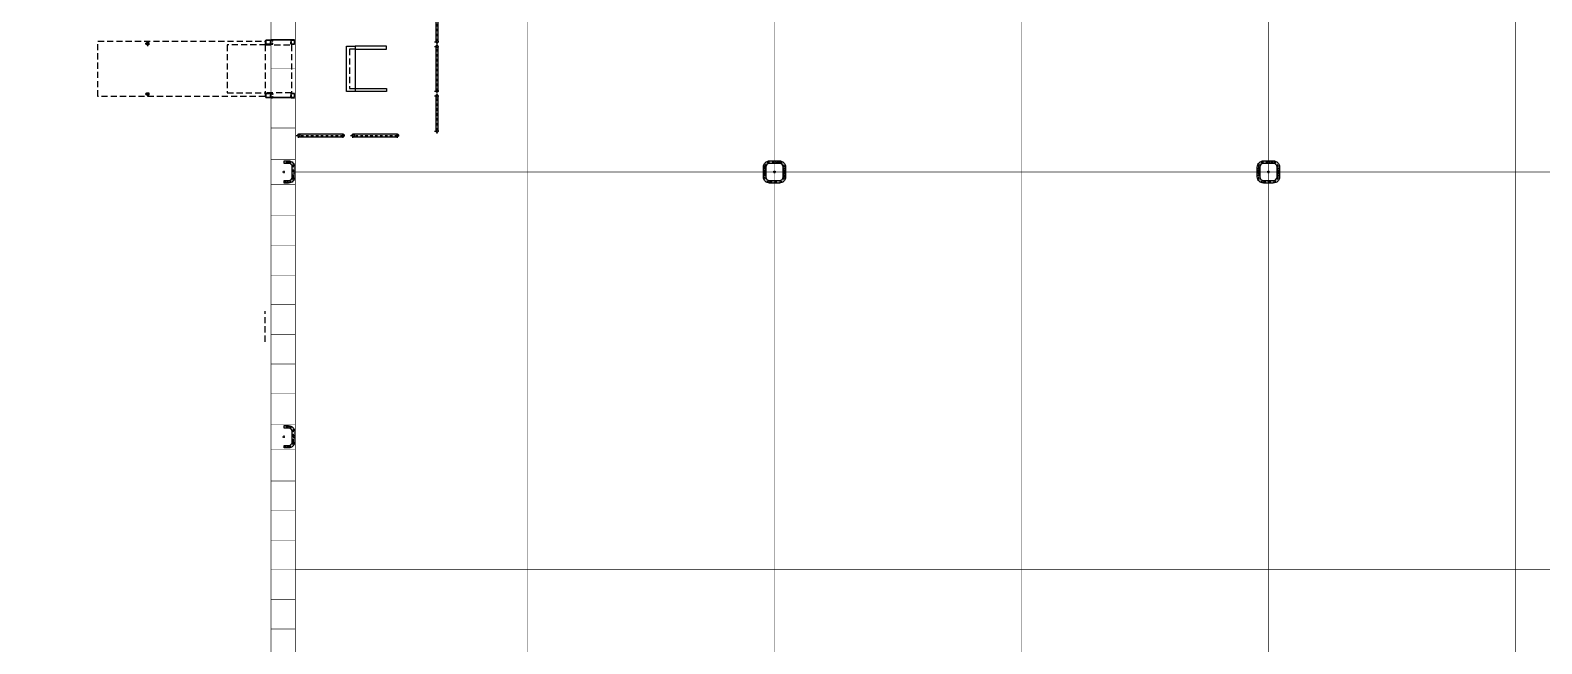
# Model space of a CAD drawing. Header units: millimetres. Extents: x 64 to 660, y 33 to 427.
# Drawn here: x 139.4 to 200.6, y 170.1 to 194.9 of the extents above; entities that cross this region are included whole.
import ezdxf

# ---------------------------------------------------------------- set-up
doc = ezdxf.new("R2010")
doc.units = ezdxf.units.MM
for name, pattern in [('CONTIN', [0]), ('DASHDOT', [1, 0.5, -0.25, 0, -0.25]), ('HIDDEN', [0.375, 0.25, -0.125])]:
    doc.linetypes.add(name, pattern=pattern)
for name, color, linetype in [('A-CARP-DEFENSAS', 37, 'Continuous'), ('A-CHAPA-PROY', 251, 'HIDDEN'), ('A-ESTR-MET', 7, 'Continuous'), ('A-ESTR-MET-CORREAS', 7, 'Continuous'), ('A-ESTR-MET-PROY-01', 251, 'HIDDEN'), ('A-ESTR-VISTA-01', 1, 'Continuous'), ('A-MURO-VISTA-01', 251, 'Continuous'), ('A-PAV-JUNTA-CONTRACCION-01', 7, 'Continuous'), ('A-PAV-JUNTA-CONTRACCION-02', 251, 'CONTIN'), ('A-PAV-JUNTA-DILATACION', 251, 'Continuous'), ('A-PAV-JUNTA-EXPANSION', 251, 'Continuous'), ('A-PISO-EXT', 7, 'Continuous'), ('A-PROY-02', 252, 'HIDDEN'), ('Contorno', 7, 'Continuous')]:
    doc.layers.add(name, color=color, linetype=linetype)

# ---------------------------------------------------------------- blocks, each defined once
blk = doc.blocks.new('COL-10x10-01-PL')
at = {"color": 253, "linetype": 'HIDDEN', "ltscale": 0.1}
for p, q in [((-0.1, 0), (0.1, 0)), ((0, -0.1), (0, 0.1))]:
    blk.add_line(p, q, dxfattribs=at)
at = {"color": 0}
blk.add_lwpolyline([(-0.05, 0.05), (0.05, 0.05), (0.05, -0.05), (-0.05, -0.05)], close=True, dxfattribs=at)
blk = doc.blocks.new('*U38')
at = {"true_color": 0xf3e03b}
h = blk.add_hatch(color=53, dxfattribs=at)
h.dxf.hatch_style = 1
edge = h.paths.add_edge_path()
edge.add_line((1.420327, 0.05), (0, 0.05))
edge.add_arc((0, 0), 0.05, 90, 270)
edge.add_line((0, -0.05), (1.420327, -0.05))
edge.add_arc((1.420327, 0), 0.05, 270, 450)
at = {"color": 253, "linetype": 'DASHDOT', "ltscale": 0.2}
for p, q in [((1.520327, 0), (-0.1, 0)), ((0, 0.1), (0, -0.1)), ((1.420327, 0.1), (1.420327, -0.1))]:
    blk.add_line(p, q, dxfattribs=at)
blk.add_lwpolyline([(1.420327, 0.05), (0, 0.05, 1), (0, -0.05), (1.420327, -0.05, 1), (1.420327, 0.05)], format="xyb")
at = {"color": 251, "linetype": 'HIDDEN', "ltscale": 0.1}
for centre in [(0, 0), (1.420327, 0)]:
    blk.add_circle(centre, 0.05, dxfattribs=at)
blk = doc.blocks.new('*U45')
at = {"true_color": 0xf3e03b}
h = blk.add_hatch(color=53, dxfattribs=at)
h.dxf.hatch_style = 1
edge = h.paths.add_edge_path()
edge.add_line((0.35, 0.025), (0.35, 0.2))
edge.add_arc((0.2, 0.2), 0.15, 360, 450)
edge.add_line((0.2, 0.35), (-0.2, 0.35))
edge.add_arc((-0.2, 0.2), 0.15, 90, 180)
edge.add_line((-0.35, 0.2), (-0.35, 0.025))
edge.add_line((-0.35, 0.025), (-0.45, 0.025))
edge.add_line((-0.45, 0.025), (-0.45, 0.2))
edge.add_arc((-0.2, 0.2), 0.25, 90, 180, ccw=False)
edge.add_line((-0.2, 0.45), (0.2, 0.45))
edge.add_arc((0.2, 0.2), 0.25, 0, 90, ccw=False)
edge.add_line((0.45, 0.2), (0.45, 0.025))
edge.add_line((0.45, 0.025), (0.35, 0.025))
at = {"color": 253, "linetype": 'DASHDOT', "ltscale": 0.2}
for p, q in [((-0.05, 0), (0.05, 0)), ((0, -0.05), (0, 0.05))]:
    blk.add_line(p, q, dxfattribs=at)
blk.add_lwpolyline([(0.35, 0.025), (0.35, 0.2, 0.414214), (0.2, 0.35), (-0.2, 0.35, 0.414214), (-0.35, 0.2), (-0.35, 0.025), (-0.45, 0.025), (-0.45, 0.2, -0.414214), (-0.2, 0.45), (0.2, 0.45, -0.414214), (0.45, 0.2), (0.45, 0.025)], format="xyb", close=True)
blk.add_lwpolyline([(0.4, 0), (0.4, 0.2, 0.414214), (0.2, 0.4), (-0.2, 0.4, 0.414214), (-0.4, 0.2), (-0.4, 0)], format="xyb", dxfattribs=at)
at = {"color": 251, "linetype": 'HIDDEN', "ltscale": 0.1}
for centre in [(-0.4, 0.1), (0, 0.4), (0.4, 0.1)]:
    blk.add_circle(centre, 0.05, dxfattribs=at)
blk = doc.blocks.new('*U13')
at = {"true_color": 0xf3e03b}
h = blk.add_hatch(color=53, dxfattribs=at)
h.dxf.hatch_style = 1
edge = h.paths.add_edge_path()
edge.add_line((-0.35, -0.025), (-0.35, -0.2))
edge.add_arc((-0.2, -0.2), 0.15, 180, 270)
edge.add_line((-0.2, -0.35), (0.2, -0.35))
edge.add_arc((0.2, -0.2), 0.15, 270, 360)
edge.add_line((0.35, -0.2), (0.35, -0.025))
edge.add_line((0.35, -0.025), (0.45, -0.025))
edge.add_line((0.45, -0.025), (0.45, -0.2))
edge.add_arc((0.2, -0.2), 0.25, -90, 0, ccw=False)
edge.add_line((0.2, -0.45), (-0.2, -0.45))
edge.add_arc((-0.2, -0.2), 0.25, 180, 270, ccw=False)
edge.add_line((-0.45, -0.2), (-0.45, -0.025))
edge.add_line((-0.45, -0.025), (-0.35, -0.025))
at = {"color": 253, "linetype": 'DASHDOT', "ltscale": 0.2}
for p, q in [((0.05, 0), (-0.05, 0)), ((0, 0.05), (0, -0.05))]:
    blk.add_line(p, q, dxfattribs=at)
blk.add_lwpolyline([(-0.4, 0), (-0.4, -0.2, 0.414214), (-0.2, -0.4), (0.2, -0.4, 0.414214), (0.4, -0.2), (0.4, 0)], format="xyb", dxfattribs=at)
blk.add_lwpolyline([(-0.35, -0.025), (-0.35, -0.2, 0.414214), (-0.2, -0.35), (0.2, -0.35, 0.414214), (0.35, -0.2), (0.35, -0.025), (0.45, -0.025), (0.45, -0.2, -0.414214), (0.2, -0.45), (-0.2, -0.45, -0.414214), (-0.45, -0.2), (-0.45, -0.025)], format="xyb", close=True)
at = {"color": 251, "linetype": 'HIDDEN', "ltscale": 0.1}
for centre in [(-0.4, -0.1), (0, -0.4), (0.4, -0.1)]:
    blk.add_circle(centre, 0.05, dxfattribs=at)
blk = doc.blocks.new('*U67')
at = {"true_color": 0xf3e03b}
h = blk.add_hatch(color=53, dxfattribs=at)
h.dxf.hatch_style = 1
edge = h.paths.add_edge_path()
edge.add_line((1.799347, 0.05), (0, 0.05))
edge.add_arc((0, 0), 0.05, 90, 270)
edge.add_line((0, -0.05), (1.799347, -0.05))
edge.add_arc((1.799347, 0), 0.05, 270, 450)
at = {"color": 253, "linetype": 'DASHDOT', "ltscale": 0.2}
for p, q in [((1.899347, 0), (-0.1, 0)), ((0, 0.1), (0, -0.1)), ((1.799347, 0.1), (1.799347, -0.1))]:
    blk.add_line(p, q, dxfattribs=at)
blk.add_lwpolyline([(1.799347, 0.05), (0, 0.05, 1), (0, -0.05), (1.799347, -0.05, 1), (1.799347, 0.05)], format="xyb")
at = {"color": 251, "linetype": 'HIDDEN', "ltscale": 0.1}
for centre in [(0, 0), (1.799347, 0)]:
    blk.add_circle(centre, 0.05, dxfattribs=at)
blk = doc.blocks.new('*U70')
at = {"true_color": 0xf3e03b}
h = blk.add_hatch(color=53, dxfattribs=at)
h.dxf.hatch_style = 1
edge = h.paths.add_edge_path()
edge.add_line((1.8, 0.05), (0, 0.05))
edge.add_arc((0, 0), 0.05, 90, 270)
edge.add_line((0, -0.05), (1.8, -0.05))
edge.add_arc((1.8, 0), 0.05, 270, 450)
at = {"color": 253, "linetype": 'DASHDOT', "ltscale": 0.2}
for p, q in [((1.9, 0), (-0.1, 0)), ((0, 0.1), (0, -0.1)), ((1.8, 0.1), (1.8, -0.1))]:
    blk.add_line(p, q, dxfattribs=at)
blk.add_lwpolyline([(1.8, 0.05), (0, 0.05, 1), (0, -0.05), (1.8, -0.05, 1), (1.8, 0.05)], format="xyb")
at = {"color": 251, "linetype": 'HIDDEN', "ltscale": 0.1}
for centre in [(0, 0), (1.8, 0)]:
    blk.add_circle(centre, 0.05, dxfattribs=at)
blk = doc.blocks.new('A$C25E1659C')
at = {"layer": 'A-PISO-EXT', "linetype": 'HIDDEN', "ltscale": 10}
blk.add_lwpolyline([(43.114995, 42.925183), (43.114995, 95.925183), (38.114995, 95.925183, -0.414214), (37.614995, 96.425183), (37.614995, 97.425183, -0.414214), (38.114995, 97.925183), (43.114995, 97.925183), (43.114995, 104.925183), (-1.756586, 104.925183, -0.414065), (-8.256585, 111.421882), (-8.266739, 131.417565, -0.181203), (-4.57815, 141.276682), (-1.581639, 144.71725, -0.216304), (2.181643, 146.425183), (2.181643, 146.425183), (7.235466, 146.425183, -0.177744), (23.410172, 140.487683, 0.301681), (39.886411, 138.540567, -0.117629), (47.786396, 140.425183), (90.214995, 140.425183)], format="xyb", dxfattribs=at)

msp = doc.modelspace()

# ---------------------------------------------------------------- linework, layer by layer
at = {"layer": 'A-CHAPA-PROY'}
msp.add_line((148.883, 182.321), (148.883, 183.561), dxfattribs=at)
at = {"layer": 'A-ESTR-MET-CORREAS'}
for points in [[(148.916, 194.467), (148.916, 194.535, -0.414214), (148.92, 194.539), (149.107, 194.539, -0.414214), (149.111, 194.535), (149.111, 194.467, -0.414214), (149.107, 194.464), (149.078, 194.464), (149.078, 194.461), (149.107, 194.461, 0.414214), (149.113, 194.467), (149.113, 194.535, 0.414214), (149.107, 194.541), (148.92, 194.541, 0.414214), (148.913, 194.535), (148.913, 194.467, 0.414214), (148.92, 194.461), (148.948, 194.461), (148.948, 194.464), (148.92, 194.464, -0.414214)], [(148.916, 194.455), (148.916, 194.387, 0.414214), (148.92, 194.384), (149.107, 194.384, 0.414214), (149.111, 194.387), (149.111, 194.455, 0.414214), (149.107, 194.459), (149.078, 194.459), (149.078, 194.461), (149.107, 194.461, -0.414214), (149.113, 194.455), (149.113, 194.387, -0.414214), (149.107, 194.381), (148.92, 194.381, -0.414214), (148.913, 194.387), (148.913, 194.455, -0.414214), (148.92, 194.461), (148.948, 194.461), (148.948, 194.459), (148.92, 194.459, 0.414214)], [(149.187, 194.384), (149.12, 194.384, -0.414214), (149.116, 194.387), (149.116, 194.535, -0.414214), (149.12, 194.539), (149.187, 194.539, -0.414214), (149.191, 194.535), (149.191, 194.506), (149.193, 194.506), (149.193, 194.535, 0.414214), (149.187, 194.541), (149.12, 194.541, 0.414214), (149.113, 194.535), (149.113, 194.387, 0.414214), (149.12, 194.381), (149.187, 194.381, 0.414214), (149.193, 194.387), (149.193, 194.416), (149.191, 194.416), (149.191, 194.387, -0.414214)], [(149.936, 194.467), (149.936, 194.535, -0.414214), (149.94, 194.539), (150.077, 194.539, -0.414214), (150.081, 194.535), (150.081, 194.467, -0.414214), (150.077, 194.464), (150.048, 194.464), (150.048, 194.461), (150.077, 194.461, 0.414214), (150.083, 194.467), (150.083, 194.535, 0.414214), (150.077, 194.541), (149.94, 194.541, 0.414214), (149.933, 194.535), (149.933, 194.467, 0.414214), (149.94, 194.461), (149.968, 194.461), (149.968, 194.464), (149.94, 194.464, -0.414214)], [(149.936, 194.455), (149.936, 194.387, 0.414214), (149.94, 194.384), (150.077, 194.384, 0.414214), (150.081, 194.387), (150.081, 194.455, 0.414214), (150.077, 194.459), (150.048, 194.459), (150.048, 194.461), (150.077, 194.461, -0.414214), (150.083, 194.455), (150.083, 194.387, -0.414214), (150.077, 194.381), (149.94, 194.381, -0.414214), (149.933, 194.387), (149.933, 194.455, -0.414214), (149.94, 194.461), (149.968, 194.461), (149.968, 194.459), (149.94, 194.459, 0.414214)], [(148.916, 192.307), (148.916, 192.375, -0.414214), (148.92, 192.379), (149.107, 192.379, -0.414214), (149.111, 192.375), (149.111, 192.307, -0.414214), (149.107, 192.304), (149.078, 192.304), (149.078, 192.301), (149.107, 192.301, 0.414214), (149.113, 192.307), (149.113, 192.375, 0.414214), (149.107, 192.381), (148.92, 192.381, 0.414214), (148.913, 192.375), (148.913, 192.307, 0.414214), (148.92, 192.301), (148.948, 192.301), (148.948, 192.304), (148.92, 192.304, -0.414214)], [(148.916, 192.295), (148.916, 192.227, 0.414214), (148.92, 192.224), (149.107, 192.224, 0.414214), (149.111, 192.227), (149.111, 192.295, 0.414214), (149.107, 192.299), (149.078, 192.299), (149.078, 192.301), (149.107, 192.301, -0.414214), (149.113, 192.295), (149.113, 192.227, -0.414214), (149.107, 192.221), (148.92, 192.221, -0.414214), (148.913, 192.227), (148.913, 192.295, -0.414214), (148.92, 192.301), (148.948, 192.301), (148.948, 192.299), (148.92, 192.299, 0.414214)], [(149.187, 192.379), (149.12, 192.379, 0.414214), (149.116, 192.375), (149.116, 192.227, 0.414214), (149.12, 192.224), (149.187, 192.224, 0.414214), (149.191, 192.227), (149.191, 192.256), (149.193, 192.256), (149.193, 192.227, -0.414214), (149.187, 192.221), (149.12, 192.221, -0.414214), (149.113, 192.227), (149.113, 192.375, -0.414214), (149.12, 192.381), (149.187, 192.381, -0.414214), (149.193, 192.375), (149.193, 192.346), (149.191, 192.346), (149.191, 192.375, 0.414214)], [(149.936, 192.307), (149.936, 192.375, -0.414214), (149.94, 192.379), (150.077, 192.379, -0.414214), (150.081, 192.375), (150.081, 192.307, -0.414214), (150.077, 192.304), (150.048, 192.304), (150.048, 192.301), (150.077, 192.301, 0.414214), (150.083, 192.307), (150.083, 192.375, 0.414214), (150.077, 192.381), (149.94, 192.381, 0.414214), (149.933, 192.375), (149.933, 192.307, 0.414214), (149.94, 192.301), (149.968, 192.301), (149.968, 192.304), (149.94, 192.304, -0.414214)], [(149.936, 192.295), (149.936, 192.227, 0.414214), (149.94, 192.224), (150.077, 192.224, 0.414214), (150.081, 192.227), (150.081, 192.295, 0.414214), (150.077, 192.299), (150.048, 192.299), (150.048, 192.301), (150.077, 192.301, -0.414214), (150.083, 192.295), (150.083, 192.227, -0.414214), (150.077, 192.221), (149.94, 192.221, -0.414214), (149.933, 192.227), (149.933, 192.295, -0.414214), (149.94, 192.301), (149.968, 192.301), (149.968, 192.299), (149.94, 192.299, 0.414214)]]:
    msp.add_lwpolyline(points, format="xyb", close=True, dxfattribs=at)
for points in [[(150.083, 194.381), (150.083, 194.541), (149.113, 194.541)], [(150.083, 192.381), (150.083, 192.221), (149.113, 192.221)]]:
    msp.add_lwpolyline(points, dxfattribs=at)
at = {"layer": 'A-ESTR-MET-PROY-01'}
msp.add_line((148.883, 194.351), (148.883, 192.411), dxfattribs=at)
at = {"layer": 'A-ESTR-VISTA-01', "color": 251, "linetype": 'HIDDEN'}
msp.add_lwpolyline([(152.538, 194.181), (152.308, 194.181), (152.308, 192.581), (152.538, 192.581)], dxfattribs=at)
at = {"layer": 'A-MURO-VISTA-01'}
msp.add_lwpolyline([(152.188, 194.301), (152.538, 194.301), (152.538, 192.461), (152.188, 192.461)], close=True, dxfattribs=at)
for points in [[(152.538, 194.181), (153.798, 194.181), (153.798, 194.301), (152.538, 194.301)], [(152.538, 192.581), (153.798, 192.581), (153.798, 192.461), (152.538, 192.461)]]:
    msp.add_lwpolyline(points, dxfattribs=at)
at = {"layer": 'A-PAV-JUNTA-CONTRACCION-01', "const_width": 0.02}
for points in [[(159.513, 218.101), (159.513, 93.201)], [(179.513, 218.101), (179.513, 93.201)], [(199.513, 218.101), (199.513, 93.201)], [(438.913, 173.101), (150.113, 173.101)]]:
    msp.add_lwpolyline(points, dxfattribs=at)
at = {"layer": 'A-PAV-JUNTA-CONTRACCION-02', "const_width": 0.02}
for points in [[(150.113, 194.581), (149.113, 194.581)], [(150.113, 193.381), (149.113, 193.381)], [(150.113, 192.181), (149.113, 192.181)], [(150.113, 190.981), (149.113, 190.981)], [(150.113, 187.421), (149.113, 187.421)], [(150.113, 186.221), (149.113, 186.221)], [(150.113, 185.021), (149.113, 185.021)], [(150.113, 183.821), (149.113, 183.821)], [(150.113, 182.621), (149.113, 182.621)], [(150.113, 181.421), (149.113, 181.421)], [(150.113, 180.221), (149.113, 180.221)], [(150.113, 176.681), (149.113, 176.681)], [(150.113, 175.481), (149.113, 175.481)], [(150.113, 174.281), (149.113, 174.281)], [(150.113, 173.081), (149.113, 173.081)], [(150.113, 171.881), (149.113, 171.881)], [(150.113, 170.681), (149.113, 170.681)]]:
    msp.add_lwpolyline(points, dxfattribs=at)
at = {"layer": 'A-PAV-JUNTA-DILATACION', "const_width": 0.02}
for points in [[(438.913, 218.101), (438.913, 93.201), (150.113, 93.201), (150.113, 218.101)], [(169.513, 218.101), (169.513, 93.201)], [(189.513, 218.101), (189.513, 93.201)], [(438.913, 189.201), (150.113, 189.201)]]:
    msp.add_lwpolyline(points, dxfattribs=at)
at = {"layer": 'A-PAV-JUNTA-EXPANSION', "const_width": 0.02}
for points in [[(149.123, 92.211), (439.903, 92.211), (439.903, 221.791), (149.123, 221.791)], [(149.123, 188.701), (150.113, 188.701), (150.113, 189.701), (149.123, 189.701)], [(149.123, 177.971), (150.113, 177.971), (150.113, 178.971), (149.123, 178.971)]]:
    msp.add_lwpolyline(points, close=True, dxfattribs=at)
at = {"layer": 'A-PROY-02'}
msp.add_lwpolyline([(148.883, 192.411), (148.883, 192.261), (142.113, 192.261), (142.113, 194.501), (148.883, 194.501), (148.883, 194.351), (149.953, 194.351), (149.953, 192.411)], close=True, dxfattribs=at)
msp.add_lwpolyline([(148.913, 194.351), (147.353, 194.351), (147.353, 192.411), (148.913, 192.411)], dxfattribs=at)

# ---------------------------------------------------------------- block references
at = {"layer": 'A-CARP-DEFENSAS'}
for name, p, rotation in [('*U38', (155.843, 194.481), 90), ('*U67', (155.843, 192.481), 90), ('*U38', (155.843, 190.861), 90), ('*U70', (152.043, 190.681), 180), ('*U70', (154.243, 190.681), 180), ('*U13', (149.638, 189.201), 90), ('*U13', (149.638, 178.471), 90)]:
    msp.add_blockref(name, p, dxfattribs=dict(at, rotation=rotation))
for name, p in [('*U45', (169.513, 189.201)), ('*U13', (169.513, 189.201)), ('*U45', (189.513, 189.201)), ('*U13', (189.513, 189.201))]:
    msp.add_blockref(name, p, dxfattribs=at)
at = {"layer": 'A-ESTR-MET'}
for p in [(144.133, 194.401), (144.133, 194.401), (144.133, 192.361), (144.133, 192.361)]:
    msp.add_blockref('COL-10x10-01-PL', p, dxfattribs=at)
at = {"layer": 'Contorno', "color": 252, "linetype": 'ByBlock', "extrusion": (-3.33514e-06, 9.20456e-07, 1)}
msp.add_blockref('A$C25E1659C', (72.798, 100.076, 0), dxfattribs=at)

doc.saveas('drawing.dxf')
